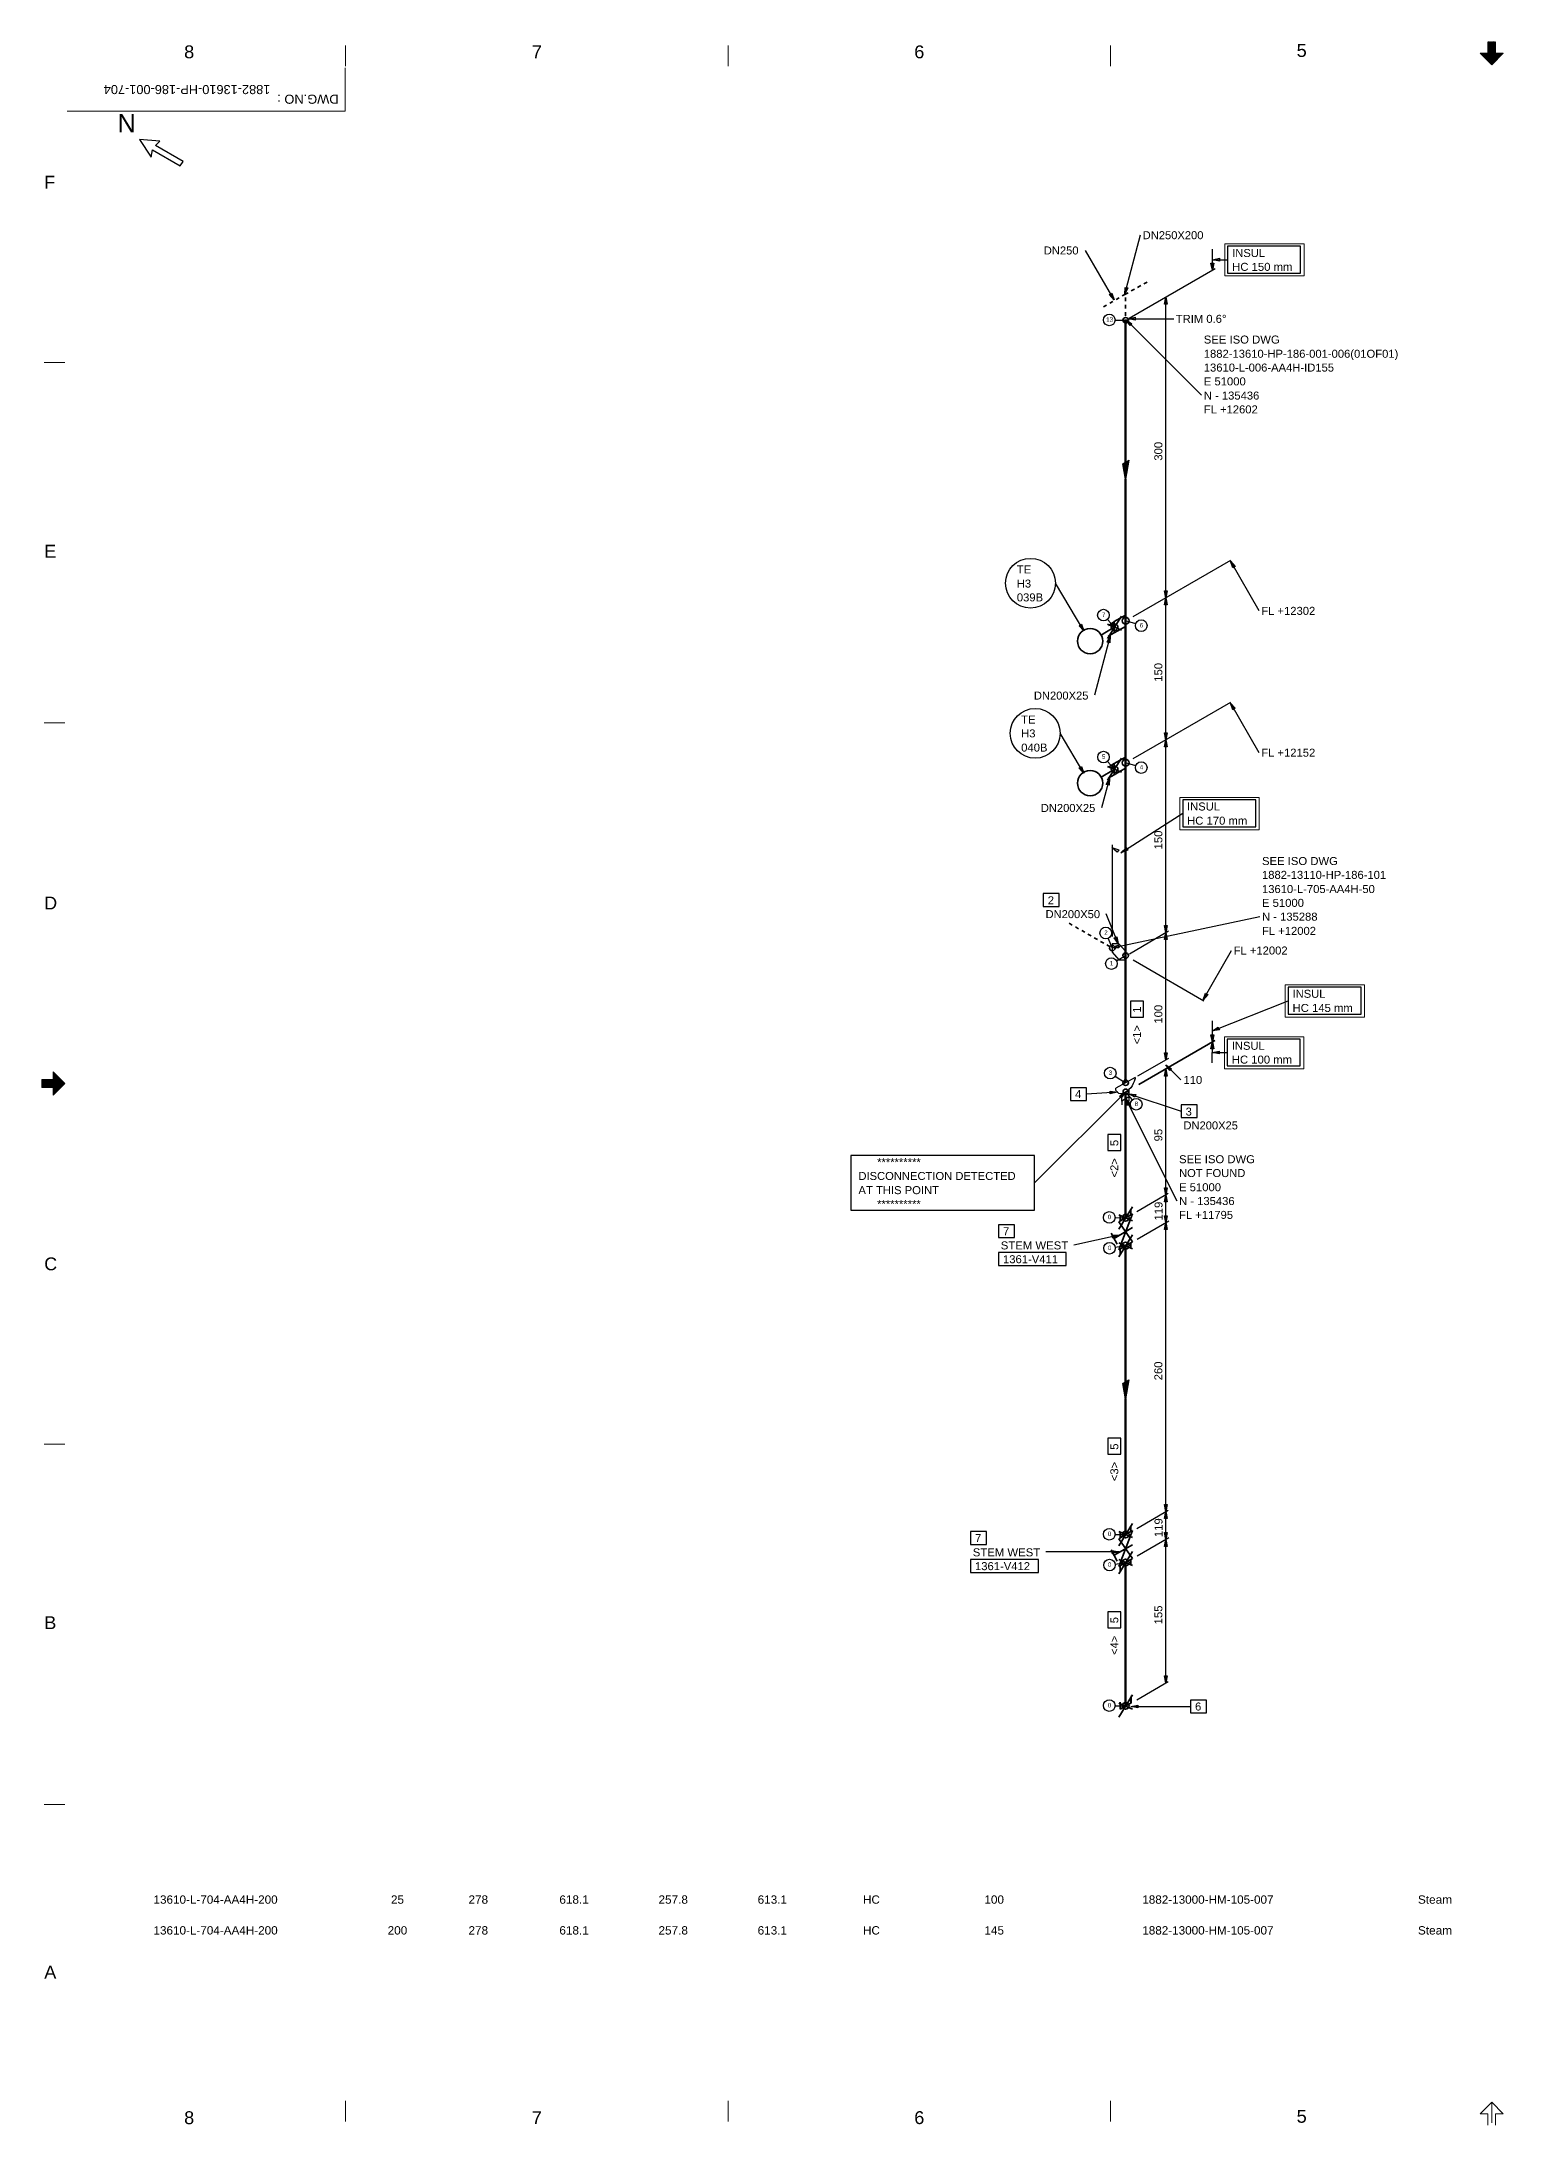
# Model space of a CAD drawing. Header units: inches. Extents: x 18 to 823, y 11 to 584.
# Drawn here: x 18 to 420, y 11 to 584 of the extents above; entities that cross this region are included whole.
import ezdxf
from ezdxf.enums import TextEntityAlignment as Align
from ezdxf.xclip import XClip

# ---------------------------------------------------------------- set-up
doc = ezdxf.new("R2010")
doc.units = ezdxf.units.IN
doc.header["$MEASUREMENT"] = 0
doc.header["$XCLIPFRAME"] = 0
for name, color, linetype in [('1882-13610-HP-186-001-704(01OF01)_MODEL-EMBED 1_DWG$0$Default', 7, 'Continuous'), ('AD1', 7, 'Continuous'), ('AD2', 7, 'Continuous'), ('BG 0 -1', 7, 'Continuous'), ('DBOX', 7, 'Continuous'), ('DEL1', 7, 'Continuous'), ('DIMLINES', 7, 'Continuous'), ('DIMTEXT', 7, 'Continuous'), ('EX1', 7, 'Continuous'), ('FITTINGS', 7, 'Continuous'), ('FRAME', 7, 'Continuous'), ('INSU_BOX', 7, 'Continuous'), ('ISOTEXT', 7, 'Continuous'), ('PIPE', 7, 'Continuous'), ('WELDS', 7, 'Continuous')]:
    doc.layers.add(name, color=color, linetype=linetype)
doc.styles.add('1882-13610-HP-186-001-704(01OF01)_MODEL-EMBED 1_DWG$0$Arial', font='arial.ttf')
doc.styles.add('Arial', font='arial.ttf')

# ---------------------------------------------------------------- blocks, each defined once
blk = doc.blocks.new('1882-13610-HP-186-001-704(01OF01)_MODEL-EMBED 1_DWG')
at = {"layer": '1882-13610-HP-186-001-704(01OF01)_MODEL-EMBED 1_DWG$0$Default', "color": 4, "style": '1882-13610-HP-186-001-704(01OF01)_MODEL-EMBED 1_DWG$0$Arial'}
for s, width, p in [('13610-L-704-AA4H-200', 1.00348, (0.905822, -0.115628)), ('25', 1.008516, (3.475116, -0.115628)), ('278', 1.008516, (4.31479, -0.115628)), ('618.1 ', 1.008516, (5.29826, -0.115628)), ('257.8 ', 1.008516, (6.371177, -0.115628)), ('613.1 ', 1.008516, (7.444094, -0.115628)), ('HC', 0.992063, (8.5857, -0.115628)), ('100', 1.008516, (9.898125, -0.115628)), ('1882-13000-HM-105-007', 1.00296, (11.607138, -0.115628)), ('Steam', 1.013128, (14.590457, -0.115628)), ('13610-L-704-AA4H-200', 1.00348, (0.905822, -0.448962)), ('200', 1.008516, (3.43979, -0.448962)), ('618.1 ', 1.008516, (5.29826, -0.448962)), ('257.8 ', 1.008516, (6.371177, -0.448962)), ('613.1 ', 1.008516, (7.444094, -0.448962)), ('HC', 0.992063, (8.5857, -0.448962)), ('145', 1.008516, (9.898125, -0.448962)), ('1882-13000-HM-105-007', 1.00296, (11.607138, -0.448962)), ('Steam', 1.013128, (14.590457, -0.448962))]:
    blk.add_text(s, height=0.090278, dxfattribs=dict(at, width=width)).set_placement(p, align=Align.TOP_LEFT)
at = {"layer": '1882-13610-HP-186-001-704(01OF01)_MODEL-EMBED 1_DWG$0$Default', "color": 7, "style": '1882-13610-HP-186-001-704(01OF01)_MODEL-EMBED 1_DWG$0$Arial', "width": 1.008516}
blk.add_text('278', height=0.090278, dxfattribs=at).set_placement((4.31479, -0.448962), align=Align.TOP_LEFT)

msp = doc.modelspace()

# ---------------------------------------------------------------- linework, layer by layer
at = {"layer": 'AD1', "color": 4, "linetype": 'Continuous', "lineweight": 30}
for p, q in [((339.96, 523.96), (344.12, 523.96)), ((327.16, 431), (326.76, 432.92)), ((327.56, 432.92), (327.16, 431)), ((327.16, 391.96), (326.76, 393.88)), ((327.56, 393.88), (327.16, 391.96)), ((314.84, 360.84), (331.8, 371.72)), ((327.16, 338.92), (326.76, 340.84)), ((327.56, 340.84), (327.16, 338.92)), ((339.96, 311.88), (360.76, 320.2)), ((327.16, 303.96), (326.76, 305.88)), ((327.56, 305.88), (327.16, 303.96)), ((339.88, 305.96), (344.04, 305.96)), ((327.16, 266.84), (326.76, 268.76)), ((327.56, 268.76), (327.16, 266.84)), ((327.16, 259.16), (326.76, 261.08)), ((327.56, 261.08), (327.16, 259.16)), ((327.16, 179.72), (326.76, 181.64)), ((327.56, 181.64), (327.16, 179.72)), ((327.16, 172.04), (326.76, 173.96)), ((327.56, 173.96), (327.16, 172.04)), ((327.16, 132.6), (326.76, 134.52)), ((327.56, 134.52), (327.16, 132.6))]:
    msp.add_line(p, q, dxfattribs=at)
at = {"layer": 'AD2', "color": 6, "linetype": 'Continuous', "lineweight": 30}
for p, q in [((339.96, 521.08), (339.96, 526.84)), ((339.96, 308.92), (339.96, 314.68)), ((339.88, 303.08), (339.96, 308.84))]:
    msp.add_line(p, q, dxfattribs=at)
at = {"layer": 'AD2', "color": 4, "linetype": 'Continuous', "lineweight": 30}
for p, q in [((326.76, 511.72), (327.16, 513.64)), ((327.16, 513.64), (327.56, 511.72)), ((326.76, 429.08), (327.16, 431)), ((327.16, 431), (327.56, 429.08)), ((326.76, 390.04), (327.16, 391.96)), ((327.16, 391.96), (327.56, 390.04)), ((326.76, 337), (327.16, 338.92)), ((327.16, 338.92), (327.56, 337)), ((326.76, 299.48), (327.16, 301.4)), ((327.16, 301.4), (327.56, 299.48)), ((326.76, 264.92), (327.16, 266.84)), ((327.16, 266.84), (327.56, 264.92)), ((326.76, 257.24), (327.16, 259.16)), ((327.16, 259.16), (327.56, 257.24)), ((326.76, 177.8), (327.16, 179.72)), ((327.16, 179.72), (327.56, 177.8)), ((326.76, 170.12), (327.16, 172.04)), ((327.16, 172.04), (327.56, 170.12))]:
    msp.add_line(p, q, dxfattribs=at)
at = {"layer": 'BG 0 -1', "color": 7, "linetype": 'Continuous', "lineweight": 9}
for p, q in [((101.7, 577.17), (101.7, 582.83)), ((206.83, 577.17), (206.83, 582.83)), ((311.95, 577.17), (311.95, 582.83)), ((413.57, 580.74), (415.69, 580.74)), ((416.76, 577.55), (413.57, 580.74)), ((413.59, 580.74), (416.76, 577.56)), ((413.71, 580.74), (416.83, 577.62)), ((413.84, 580.74), (416.89, 577.68)), ((413.96, 580.74), (416.95, 577.75)), ((414.09, 580.74), (417.01, 577.81)), ((414.21, 580.74), (417.08, 577.87)), ((414.34, 580.74), (417.14, 577.93)), ((414.46, 580.74), (417.2, 578)), ((414.59, 580.74), (417.26, 578.06)), ((414.71, 580.74), (417.33, 578.12)), ((414.84, 580.74), (417.39, 578.18)), ((414.96, 580.74), (417.45, 578.25)), ((415.09, 580.74), (417.51, 578.31)), ((415.21, 580.74), (417.58, 578.37)), ((415.34, 580.74), (417.64, 578.44)), ((415.46, 580.74), (417.7, 578.5)), ((415.59, 580.74), (417.76, 578.56)), ((415.69, 580.74), (415.69, 583.92)), ((415.69, 583.88), (417.82, 581.76)), ((415.69, 583.75), (417.82, 581.63)), ((415.69, 583.63), (417.82, 581.51)), ((415.69, 583.5), (417.82, 581.38)), ((415.69, 583.38), (417.82, 581.26)), ((415.69, 583.25), (417.82, 581.13)), ((415.69, 583.13), (417.82, 581.01)), ((415.69, 583), (417.82, 580.88)), ((415.69, 582.88), (417.82, 580.76)), ((415.69, 582.75), (418.83, 579.62)), ((415.69, 582.63), (418.76, 579.56)), ((415.69, 582.5), (418.7, 579.5)), ((415.69, 582.38), (418.64, 579.44)), ((415.69, 582.25), (418.58, 579.37)), ((415.69, 582.13), (418.51, 579.31)), ((415.69, 582), (418.45, 579.25)), ((415.69, 581.88), (418.39, 579.19)), ((415.69, 581.75), (418.33, 579.12)), ((415.69, 581.63), (418.26, 579.06)), ((415.69, 581.5), (418.2, 579)), ((415.69, 581.38), (418.14, 578.94)), ((415.69, 581.25), (418.08, 578.87)), ((415.69, 581.13), (418.01, 578.81)), ((415.69, 581), (417.95, 578.75)), ((415.69, 580.88), (417.89, 578.69)), ((415.69, 580.75), (417.83, 578.62)), ((415.78, 583.92), (417.82, 581.88)), ((415.91, 583.92), (417.82, 582.01)), ((416.03, 583.92), (417.82, 582.13)), ((416.16, 583.92), (417.82, 582.26)), ((416.28, 583.92), (417.82, 582.38)), ((416.41, 583.92), (417.82, 582.51)), ((416.53, 583.92), (417.82, 582.63)), ((416.66, 583.92), (417.82, 582.76)), ((416.76, 577.56), (416.76, 583.22)), ((419.94, 580.74), (416.76, 577.55)), ((416.78, 583.92), (417.82, 582.88)), ((416.91, 583.92), (417.82, 583.01)), ((417.03, 583.92), (417.82, 583.13)), ((417.16, 583.92), (417.82, 583.26)), ((417.28, 583.92), (417.82, 583.38)), ((417.41, 583.92), (417.82, 583.51)), ((417.53, 583.92), (417.82, 583.63)), ((417.66, 583.92), (417.82, 583.76)), ((417.78, 583.92), (417.82, 583.88)), ((417.82, 580.74), (417.82, 583.92)), ((417.82, 580.74), (419.94, 580.74)), ((417.84, 580.74), (418.89, 579.69)), ((417.96, 580.74), (418.95, 579.75)), ((418.09, 580.74), (419.01, 579.81)), ((418.21, 580.74), (419.08, 579.87)), ((418.34, 580.74), (419.14, 579.94)), ((418.46, 580.74), (419.2, 580)), ((418.59, 580.74), (419.26, 580.06)), ((418.71, 580.74), (419.33, 580.12)), ((418.84, 580.74), (419.39, 580.19)), ((418.96, 580.74), (419.45, 580.25)), ((419.09, 580.74), (419.51, 580.31)), ((419.21, 580.74), (419.58, 580.37)), ((419.34, 580.74), (419.64, 580.44)), ((419.46, 580.74), (419.7, 580.5)), ((419.59, 580.74), (419.76, 580.56)), ((419.71, 580.74), (419.83, 580.62)), ((419.84, 580.74), (419.89, 580.69)), ((101.53, 564.78), (101.53, 576.75)), ((101.53, 564.78), (25.11, 564.78)), ((24.49, 495.71), (18.83, 495.71)), ((24.49, 396.57), (18.83, 396.57)), ((18.14, 296.95), (19.67, 298.49)), ((18.14, 296.83), (19.8, 298.49)), ((18.14, 296.7), (19.92, 298.49)), ((18.14, 296.58), (20.05, 298.49)), ((18.14, 296.45), (20.17, 298.49)), ((18.14, 298.49), (18.14, 296.37)), ((18.14, 298.45), (18.17, 298.49)), ((18.14, 298.33), (18.3, 298.49)), ((18.14, 298.2), (18.42, 298.49)), ((18.14, 298.08), (18.55, 298.49)), ((18.14, 297.95), (18.67, 298.49)), ((18.14, 297.83), (18.8, 298.49)), ((18.14, 297.7), (18.92, 298.49)), ((18.14, 297.58), (19.05, 298.49)), ((18.14, 297.45), (19.17, 298.49)), ((18.14, 297.33), (19.3, 298.49)), ((18.14, 297.2), (19.42, 298.49)), ((18.14, 297.08), (19.55, 298.49)), ((21.32, 298.49), (18.14, 298.49)), ((18.17, 296.37), (20.3, 298.49)), ((18.3, 296.37), (20.42, 298.49)), ((18.42, 296.37), (20.55, 298.49)), ((18.55, 296.37), (20.67, 298.49)), ((18.67, 296.37), (20.8, 298.49)), ((18.8, 296.37), (20.92, 298.49)), ((18.93, 296.37), (21.05, 298.49)), ((19.05, 296.37), (21.17, 298.49)), ((19.18, 296.37), (21.3, 298.49)), ((19.3, 296.37), (22.43, 299.5)), ((19.43, 296.37), (22.49, 299.43)), ((19.55, 296.37), (22.56, 299.37)), ((19.68, 296.37), (22.62, 299.31)), ((19.8, 296.37), (22.68, 299.25)), ((19.93, 296.37), (22.74, 299.18)), ((20.05, 296.37), (22.81, 299.12)), ((20.18, 296.37), (22.87, 299.06)), ((20.3, 296.37), (22.93, 299)), ((20.43, 296.37), (22.99, 298.93)), ((20.55, 296.37), (23.06, 298.87)), ((20.68, 296.37), (23.12, 298.81)), ((20.8, 296.37), (23.18, 298.75)), ((20.93, 296.37), (23.24, 298.68)), ((21.05, 296.37), (23.31, 298.62)), ((21.18, 296.37), (23.37, 298.56)), ((21.3, 296.37), (23.43, 298.5)), ((21.32, 300.61), (24.5, 297.43)), ((21.32, 298.49), (21.32, 300.61)), ((21.32, 300.51), (21.37, 300.56)), ((21.32, 300.39), (21.43, 300.5)), ((21.32, 300.26), (21.49, 300.43)), ((21.32, 300.14), (21.56, 300.37)), ((21.32, 300.01), (21.62, 300.31)), ((21.32, 299.89), (21.68, 300.25)), ((21.32, 299.76), (21.74, 300.18)), ((21.32, 299.63), (21.81, 300.12)), ((21.32, 299.51), (21.87, 300.06)), ((21.32, 299.38), (21.93, 300)), ((21.32, 299.26), (21.99, 299.93)), ((21.32, 299.13), (22.06, 299.87)), ((21.32, 299.01), (22.12, 299.81)), ((21.32, 298.88), (22.18, 299.75)), ((21.32, 298.76), (22.24, 299.68)), ((21.32, 298.63), (22.31, 299.62)), ((21.32, 298.51), (22.37, 299.56)), ((21.32, 296.26), (23.49, 298.43)), ((21.32, 296.13), (23.56, 298.37)), ((21.32, 296.01), (23.62, 298.31)), ((21.32, 295.88), (23.68, 298.25)), ((21.32, 295.76), (23.74, 298.18)), ((21.32, 295.63), (23.81, 298.12)), ((21.32, 295.51), (23.87, 298.06)), ((21.32, 295.38), (23.93, 298)), ((21.32, 296.37), (18.14, 296.37)), ((21.32, 295.26), (23.99, 297.93)), ((21.32, 295.13), (24.06, 297.87)), ((21.32, 295.01), (24.12, 297.81)), ((21.32, 294.88), (24.18, 297.75)), ((21.32, 294.76), (24.24, 297.68)), ((21.32, 294.63), (24.31, 297.62)), ((21.32, 294.51), (24.37, 297.56)), ((21.32, 294.38), (24.43, 297.5)), ((21.32, 294.26), (24.49, 297.43)), ((24.5, 297.43), (21.32, 294.24)), ((21.32, 294.24), (21.32, 296.37)), ((24.49, 198.28), (18.83, 198.28)), ((24.49, 99.14), (18.83, 99.14)), ((101.7, 17.68), (101.7, 12.02)), ((206.83, 17.68), (206.83, 12.02)), ((311.95, 17.68), (311.95, 12.02)), ((416.76, 17.3), (413.57, 14.12)), ((419.94, 14.12), (416.76, 17.3)), ((416.76, 17.29), (416.76, 11.64)), ((413.57, 14.12), (415.69, 14.12)), ((415.69, 14.12), (415.69, 10.94)), ((417.82, 14.12), (419.94, 14.12)), ((417.82, 14.12), (417.82, 10.94))]:
    msp.add_line(p, q, dxfattribs=at)
at = {"layer": 'DBOX', "color": 1, "linetype": 'Continuous', "lineweight": 30}
for p, q in [((364.2, 527.64), (344.12, 527.64)), ((344.12, 527.64), (344.12, 520.28)), ((364.2, 520.28), (364.2, 527.64)), ((344.12, 520.28), (364.2, 520.28)), ((351.88, 375.4), (331.8, 375.4)), ((331.8, 375.4), (331.8, 368.04)), ((351.88, 368.04), (351.88, 375.4)), ((331.8, 368.04), (351.88, 368.04)), ((380.84, 323.88), (360.76, 323.88)), ((360.76, 323.88), (360.76, 316.52)), ((380.84, 316.52), (380.84, 323.88)), ((360.76, 316.52), (380.84, 316.52)), ((364.12, 309.64), (344.04, 309.64)), ((344.04, 309.64), (344.04, 302.28)), ((364.12, 302.28), (364.12, 309.64)), ((344.04, 302.28), (364.12, 302.28))]:
    msp.add_line(p, q, dxfattribs=at)
at = {"layer": 'DEL1', "color": 1, "linetype": 'Continuous', "lineweight": 30}
for p, q in [((339.96, 521.08), (339.56, 523)), ((339.56, 523), (340.36, 523)), ((339.96, 523.96), (341.88, 524.36)), ((341.88, 523.56), (339.96, 523.96)), ((340.36, 523), (339.96, 521.08)), ((341.88, 524.36), (341.88, 523.56)), ((312.36, 362.28), (314.2, 361.64)), ((313.8, 361), (312.36, 362.28)), ((314.2, 361.64), (313.8, 361)), ((314.84, 360.84), (316.28, 362.2)), ((316.68, 361.56), (314.84, 360.84)), ((316.28, 362.2), (316.68, 361.56)), ((339.96, 308.92), (339.56, 310.84)), ((339.56, 310.84), (340.36, 310.84)), ((339.96, 311.88), (341.56, 312.92)), ((341.88, 312.2), (339.96, 311.88)), ((340.36, 310.84), (339.96, 308.92)), ((341.56, 312.92), (341.88, 312.2)), ((339.56, 306.92), (339.96, 308.84)), ((340.36, 306.92), (339.56, 306.92)), ((339.88, 305.96), (341.8, 306.36)), ((341.8, 305.56), (339.88, 305.96)), ((339.96, 308.84), (340.36, 306.92)), ((341.8, 306.36), (341.8, 305.56))]:
    msp.add_line(p, q, dxfattribs=at)
at = {"layer": 'DIMLINES', "color": 7, "linetype": 'Continuous', "lineweight": 30}
for p, q in [((327.56, 511.72), (326.76, 511.72)), ((316.12, 453.16), (316.12, 451.24)), ((327.24, 431.08), (345, 441.32)), ((318.2, 425.88), (327.24, 431.08)), ((327.96, 431.4), (326.36, 430.52)), ((326.76, 432.92), (327.56, 432.92)), ((327.56, 429.08), (326.76, 429.08)), ((327.24, 392.04), (345, 402.28)), ((318.2, 386.84), (327.24, 392.04)), ((327.96, 392.36), (326.36, 391.48)), ((326.76, 393.88), (327.56, 393.88)), ((327.56, 390.04), (326.76, 390.04)), ((327.88, 339.32), (317.16, 333)), ((326.76, 340.84), (327.56, 340.84)), ((327.56, 337), (326.76, 337)), ((318.2, 331.4), (319.88, 330.44)), ((319.88, 330.44), (337.64, 320.2)), ((327.88, 304.28), (319.4, 299.4)), ((326.76, 305.88), (327.56, 305.88)), ((327.56, 299.48), (326.76, 299.48)), ((327.16, 302.6), (328.76, 301.48)), ((328.28, 301), (327.16, 302.6)), ((327.16, 302.6), (331.32, 298.44)), ((328.76, 301.48), (328.28, 301)), ((327.8, 267.16), (319.16, 262.12)), ((326.76, 268.76), (327.56, 268.76)), ((327.56, 264.92), (326.76, 264.92)), ((327.96, 259.56), (319.32, 254.52)), ((326.76, 261.08), (327.56, 261.08)), ((327.56, 257.24), (326.76, 257.24)), ((327.8, 180.04), (319.16, 175)), ((326.76, 181.64), (327.56, 181.64)), ((327.56, 177.8), (326.76, 177.8)), ((327.96, 172.52), (319.32, 167.48)), ((326.76, 173.96), (327.56, 173.96)), ((327.56, 170.12), (326.76, 170.12)), ((327.8, 132.92), (319.16, 127.88)), ((326.76, 134.52), (327.56, 134.52))]:
    msp.add_line(p, q, dxfattribs=at)
at = {"layer": 'DL', "color": 4, "linetype": 'Continuous', "lineweight": 30}
for p, q in [((327.16, 431), (327.16, 513.64)), ((327.16, 391.96), (327.16, 431)), ((327.16, 338.92), (327.16, 391.96)), ((327.16, 303.96), (327.16, 338.92)), ((327.16, 266.84), (327.16, 301.4)), ((327.16, 259.16), (327.16, 266.84)), ((327.16, 179.72), (327.16, 259.16)), ((327.16, 172.04), (327.16, 179.72)), ((327.16, 132.6), (327.16, 172.04))]:
    msp.add_line(p, q, dxfattribs=at)
at = {"layer": 'EX1', "color": 2, "linetype": 'Continuous', "lineweight": 30}
for p, q in [((340.76, 521.48), (317.08, 507.8)), ((312.44, 363.08), (312.44, 337.88)), ((340.68, 309.24), (319.72, 297.16)), ((340.68, 309.16), (319.72, 297.08))]:
    msp.add_line(p, q, dxfattribs=at)
at = {"layer": 'FITTINGS', "color": 2, "linetype": 'Continuous', "lineweight": 30}
for p, q in [((315.3, 467.8), (316.9, 468.7)), ((316.1, 463.6), (315.3, 467.8)), ((315.4, 467.8), (316.8, 468.6)), ((315.4, 467.8), (316.6, 468.6)), ((316.1, 464.1), (315.4, 467.8)), ((316.1, 464.6), (315.4, 467.8)), ((315.6, 467.9), (316.6, 468.5)), ((316.1, 465), (315.6, 467.9)), ((315.7, 468), (316.4, 468.4)), ((316.1, 465.4), (315.7, 468)), ((315.8, 468.1), (316.3, 468.4)), ((316.1, 465.8), (315.8, 468.1)), ((315.9, 468.2), (316.2, 468.3)), ((316.1, 466.3), (315.9, 468.2)), ((316.1, 466.7), (316, 468.2)), ((316, 468.2), (316.1, 468.2)), ((316.1, 468.2), (317, 468.8)), ((317, 468.8), (316.1, 463.6)), ((316.9, 468.7), (316.1, 464.1)), ((316.8, 468.6), (316.1, 464.6)), ((316.6, 468.6), (316.1, 465)), ((316.6, 468.5), (316.1, 465.4)), ((316.4, 468.4), (316.1, 465.8)), ((316.3, 468.4), (316.1, 466.3)), ((316.2, 468.3), (316.1, 466.7)), ((316.1, 468.2), (316.1, 463.6)), ((315.3, 214.9), (316.9, 215.8)), ((316.1, 210.7), (315.3, 214.9)), ((315.4, 215), (316.8, 215.8)), ((315.4, 215), (316.6, 215.7)), ((316.1, 211.2), (315.4, 215)), ((316.1, 211.7), (315.4, 215)), ((315.6, 215), (316.6, 215.6)), ((316.1, 212.2), (315.6, 215)), ((315.7, 215.1), (316.4, 215.5)), ((316.1, 212.6), (315.7, 215.1)), ((315.8, 215.2), (316.3, 215.5)), ((316.1, 213), (315.8, 215.2)), ((315.9, 215.3), (316.2, 215.4)), ((316.1, 213.4), (315.9, 215.3)), ((316.1, 213.8), (316, 215.4)), ((316, 215.4), (316.1, 215.4)), ((316.1, 215.4), (317, 215.9)), ((317, 215.9), (316.1, 210.7)), ((316.9, 215.8), (316.1, 211.2)), ((316.8, 215.8), (316.1, 211.7)), ((316.6, 215.7), (316.1, 212.2)), ((316.6, 215.6), (316.1, 212.6)), ((316.4, 215.5), (316.1, 213)), ((316.3, 215.5), (316.1, 213.4)), ((316.2, 215.4), (316.1, 213.8)), ((316.1, 215.4), (316.1, 210.7))]:
    msp.add_line(p, q, dxfattribs=at)
at = {"layer": 'FITTINGS', "color": 2, "linetype": 'Continuous', "lineweight": 35}
for p, q in [((313, 424.4), (311.4, 423.4)), ((316.1, 426.2), (313, 424.5)), ((313, 424.5), (313, 421.4)), ((316.1, 424.6), (316.1, 426.2)), ((316.1, 423.1), (316.1, 424.6)), ((313, 422.9), (309.2, 420.6)), ((313, 421.4), (311.3, 420.4)), ((313, 421.4), (316.1, 423.1)), ((313, 385.4), (311.4, 384.4)), ((316.1, 387.2), (313, 385.4)), ((313, 385.4), (313, 382.3)), ((313, 382.3), (316.1, 384.1)), ((316.1, 385.6), (316.1, 387.2)), ((316.1, 384.1), (316.1, 385.6)), ((313, 383.8), (309.2, 381.6)), ((313, 382.3), (311.3, 381.4)), ((318, 261.6), (314.2, 251.7)), ((314.2, 259.4), (316.1, 260.5)), ((318, 253.9), (314.2, 259.4)), ((317.5, 261.3), (314.6, 259.7)), ((314.6, 259.7), (314.6, 261.1)), ((316.1, 260.5), (318, 261.6)), ((317.5, 262.7), (317.5, 261.3)), ((313.8, 253.2), (312.1, 256.3)), ((318, 257.8), (313, 254.8)), ((314.2, 251.7), (318, 253.9)), ((314.6, 252), (317.5, 253.6)), ((317.5, 253.6), (317.5, 252.2)), ((314.6, 250.6), (314.6, 252)), ((318, 174.5), (314.2, 164.6)), ((314.2, 172.2), (316.1, 173.4)), ((318, 166.8), (314.2, 172.2)), ((317.5, 174.2), (314.6, 172.6)), ((314.6, 172.6), (314.6, 174)), ((316.1, 173.4), (318, 174.5)), ((317.5, 175.6), (317.5, 174.2)), ((313.8, 166.1), (312.1, 169.2)), ((318, 170.6), (313, 167.7)), ((314.2, 164.6), (318, 166.8)), ((314.6, 164.9), (317.5, 166.5)), ((317.5, 166.5), (317.5, 165)), ((314.6, 163.4), (314.6, 164.9)), ((314.6, 125.4), (314.6, 127.3)), ((317.6, 127.1), (314.6, 125.4)), ((317.5, 127), (314.6, 125.4)), ((314.6, 125.4), (314.6, 126.9)), ((317.5, 128.5), (317.5, 127)), ((317.6, 129), (317.6, 127.1))]:
    msp.add_line(p, q, dxfattribs=at)
at = {"layer": 'FITTINGS', "color": 7, "linetype": 'Continuous', "lineweight": 35}
for centre in [(306.36, 419.08), (306.36, 380.04)]:
    msp.add_circle(centre, 3.48, dxfattribs=at)
at = {"layer": 'FRAME', "color": 2, "linetype": 'Continuous', "lineweight": 30}
for p, q in [((45, 557), (48.2, 552.2)), ((50.6, 556.6), (45, 557)), ((49.4, 555.4), (50.6, 556.6)), ((48.2, 552.2), (48.6, 554.2)), ((48.6, 554.2), (56.2, 549.8)), ((57, 551), (49.4, 555.4)), ((56.2, 549.8), (57, 551))]:
    msp.add_line(p, q, dxfattribs=at)
at = {"layer": 'INSU_BOX', "color": 4, "lineweight": 13}
for points in [[(343.4, 519.5), (365.22, 519.5), (365.22, 528.3), (343.4, 528.3)], [(343.4, 519.5), (365.22, 519.5), (365.22, 528.3), (343.4, 528.3)], [(331, 367.21), (352.82, 367.21), (352.82, 376.09), (331, 376.09)], [(331, 367.21), (352.82, 367.21), (352.82, 376.09), (331, 376.09)], [(360, 315.71), (381.82, 315.71), (381.82, 324.59), (360, 324.59)], [(360, 315.71), (381.82, 315.71), (381.82, 324.59), (360, 324.59)], [(343.3, 301.5), (365.12, 301.5), (365.12, 310.3), (343.3, 310.3)], [(343.3, 301.5), (365.12, 301.5), (365.12, 310.3), (343.3, 310.3)]]:
    msp.add_lwpolyline(points, close=True, dxfattribs=at)
at = {"layer": 'ISOTEXT', "color": 7, "linetype": 'Continuous', "lineweight": 30}
for p, q in [((315.88, 514.44), (320.2, 530.76)), ((312.92, 512.92), (305.08, 526.52)), ((315.88, 514.44), (315.96, 516.36)), ((316.76, 516.2), (315.88, 514.44)), ((315.96, 516.36), (316.76, 516.2)), ((311.64, 514.36), (312.28, 514.76)), ((312.92, 512.92), (311.64, 514.36)), ((312.28, 514.76), (312.92, 512.92)), ((316.2, 507.48), (337, 486.68)), ((316.2, 507.48), (317.8, 506.36)), ((317.32, 505.88), (316.2, 507.48)), ((316.84, 507.72), (318.76, 508.12)), ((316.84, 507.72), (329.32, 507.72)), ((318.76, 507.32), (316.84, 507.72)), ((317.8, 506.36), (317.32, 505.88)), ((318.76, 508.12), (318.76, 507.32)), ((344.92, 441.08), (352.76, 427.48)), ((344.92, 441.08), (346.2, 439.64)), ((345.56, 439.24), (344.92, 441.08)), ((346.2, 439.64), (345.56, 439.24)), ((304.6, 421.88), (296.84, 435)), ((303.32, 423.32), (303.96, 423.72)), ((304.6, 421.88), (303.32, 423.32)), ((303.96, 423.72), (304.6, 421.88)), ((311.88, 420.52), (307.56, 404.2)), ((311, 418.76), (311.88, 420.52)), ((311.8, 418.6), (311, 418.76)), ((311.88, 420.52), (311.8, 418.6)), ((344.92, 402.04), (352.76, 388.44)), ((344.92, 402.04), (346.2, 400.6)), ((345.56, 400.2), (344.92, 402.04)), ((346.2, 400.6), (345.56, 400.2)), ((304.6, 382.76), (298.12, 393.72)), ((303.32, 384.2), (303.96, 384.6)), ((304.6, 382.76), (303.32, 384.2)), ((303.96, 384.6), (304.6, 382.76)), ((311.64, 381.4), (309.48, 373.24)), ((310.76, 379.64), (311.64, 381.4)), ((311.56, 379.48), (310.76, 379.64)), ((311.64, 381.4), (311.56, 379.48)), ((297.88, 349.64), (293.48, 349.64)), ((293.48, 349.64), (293.48, 346.12)), ((297.88, 346.12), (297.88, 349.64)), ((293.48, 346.12), (297.88, 346.12)), ((314.04, 335.88), (310.76, 344.04)), ((312.36, 334.76), (353, 343.32)), ((312.36, 334.76), (314.12, 335.56)), ((314.28, 334.76), (312.36, 334.76)), ((313, 337.48), (313.72, 337.8)), ((314.04, 335.88), (313, 337.48)), ((313.72, 337.8), (314.04, 335.88)), ((314.12, 335.56), (314.28, 334.76)), ((337.4, 320.44), (345.24, 334.04)), ((337.4, 320.44), (338.04, 322.28)), ((338.68, 321.88), (337.4, 320.44)), ((338.04, 322.28), (338.68, 321.88)), ((321, 320.04), (317.48, 320.04)), ((317.48, 320.04), (317.48, 315.64)), ((317.48, 315.64), (321, 315.64)), ((321, 315.64), (321, 320.04)), ((316.04, 295.08), (291.08, 270.12)), ((305.4, 296.28), (301, 296.28)), ((301, 296.28), (301, 292.76)), ((301, 292.76), (305.4, 292.76)), ((313.8, 295.08), (305.32, 294.52)), ((305.4, 292.76), (305.4, 296.28)), ((311.88, 294.6), (311.88, 295.32)), ((311.88, 295.32), (313.8, 295.08)), ((313.8, 295.08), (311.88, 294.6)), ((314.44, 293.96), (316.04, 295.08)), ((314.92, 293.48), (314.44, 293.96)), ((316.04, 295.08), (314.92, 293.48)), ((316.12, 293.32), (330.2, 265.16)), ((316.12, 293.32), (317.32, 291.8)), ((316.6, 291.4), (316.12, 293.32)), ((317, 294.6), (331.4, 289.8)), ((317, 294.6), (318.92, 294.36)), ((318.68, 293.64), (317, 294.6)), ((318.92, 294.36), (318.68, 293.64)), ((317.32, 291.8), (316.6, 291.4)), ((335.8, 291.56), (331.4, 291.56)), ((331.4, 291.56), (331.4, 288.04)), ((331.4, 288.04), (335.8, 288.04)), ((335.8, 288.04), (335.8, 291.56)), ((314.76, 283.4), (311.24, 283.4)), ((311.24, 283.4), (311.24, 279)), ((314.76, 279), (314.76, 283.4)), ((291.08, 277.64), (240.6, 277.64)), ((240.6, 277.64), (240.6, 262.6)), ((291.08, 262.6), (291.08, 277.64)), ((311.24, 279), (314.76, 279)), ((240.6, 262.6), (291.08, 262.6)), ((285.56, 258.6), (281.16, 258.6)), ((281.16, 258.6), (281.16, 255.08)), ((285.56, 255.08), (285.56, 258.6)), ((281.16, 255.08), (285.56, 255.08)), ((314.36, 255.72), (301.88, 253)), ((312.6, 254.92), (312.44, 255.72)), ((312.44, 255.72), (314.36, 255.72)), ((314.36, 255.72), (312.6, 254.92)), ((299.8, 250.92), (281.16, 250.92)), ((281.16, 250.92), (281.16, 247.4)), ((281.16, 247.4), (299.8, 247.4)), ((299.8, 247.4), (299.8, 250.92)), ((314.76, 199.88), (311.24, 199.88)), ((311.24, 199.88), (311.24, 195.48)), ((311.24, 195.48), (314.76, 195.48)), ((314.76, 195.48), (314.76, 199.88)), ((277.88, 174.2), (273.48, 174.2)), ((273.48, 174.2), (273.48, 170.68)), ((277.88, 170.68), (277.88, 174.2)), ((273.48, 170.68), (277.88, 170.68)), ((292.12, 166.52), (273.48, 166.52)), ((273.48, 166.52), (273.48, 163)), ((292.12, 163), (292.12, 166.52)), ((314.36, 168.6), (294.2, 168.6)), ((312.44, 168.2), (312.44, 169)), ((312.44, 169), (314.36, 168.6)), ((314.36, 168.6), (312.44, 168.2)), ((273.48, 163), (292.12, 163)), ((314.76, 152.12), (311.24, 152.12)), ((311.24, 152.12), (311.24, 147.72)), ((314.76, 147.72), (314.76, 152.12)), ((311.24, 147.72), (314.76, 147.72)), ((317.56, 126.12), (319.48, 126.52)), ((317.56, 126.12), (333.96, 126.12)), ((319.48, 125.72), (317.56, 126.12)), ((319.48, 126.52), (319.48, 125.72)), ((338.36, 127.88), (333.96, 127.88)), ((333.96, 127.88), (333.96, 124.36)), ((338.36, 124.36), (338.36, 127.88)), ((333.96, 124.36), (338.36, 124.36))]:
    msp.add_line(p, q, dxfattribs=at)
at = {"layer": 'ISOTEXT', "color": 2, "linetype": 'Continuous', "lineweight": 30}
for centre in [(289.96, 435), (291.24, 393.72)]:
    msp.add_circle(centre, 6.84, dxfattribs=at)
at = {"layer": 'PIPE', "color": 3, "linetype": 'Continuous', "lineweight": 35}
for p, q in [((317.64, 515.37), (318.51, 515.86)), ((319.38, 516.35), (320.25, 516.84)), ((321.12, 517.34), (321.99, 517.83)), ((310, 511), (310.87, 511.5)), ((311.74, 512), (312.6, 512.49)), ((313.47, 512.99), (314.34, 513.49)), ((315.2, 513.99), (316.07, 514.48)), ((316.1, 514.5), (316.77, 514.88)), ((316.1, 513.53), (316.1, 512.53)), ((316.1, 511.53), (316.1, 510.53)), ((316.1, 509.53), (316.1, 508.53)), ((316.1, 507.53), (316.1, 507.3)), ((301.42, 340.99), (300.56, 341.48)), ((303.16, 339.99), (302.29, 340.49)), ((304.9, 339), (304.03, 339.49)), ((306.63, 338), (305.76, 338.5)), ((308.37, 337.01), (307.5, 337.51)), ((310.1, 336.02), (309.24, 336.51)), ((311.84, 335.02), (310.97, 335.52))]:
    msp.add_line(p, q, dxfattribs=at)
at = {"layer": 'PIPE', "color": 3, "linetype": 'Continuous', "lineweight": 50}
for p, q in [((316.1, 507.3), (316.1, 468.3)), ((316.1, 463.6), (316.1, 424.7)), ((316.1, 424.7), (316.1, 385.6)), ((316.1, 385.6), (316.1, 332.6)), ((316.1, 332.6), (316.1, 297.6)), ((316.1, 295.1), (316.1, 260.5)), ((316.1, 252.8), (316.1, 215.4)), ((316.1, 210.8), (316.1, 173.4)), ((316.1, 165.7), (316.1, 126.3))]:
    msp.add_line(p, q, dxfattribs=at)
at = {"layer": 'WDC', "color": 4, "linetype": 'Continuous', "lineweight": 30}
for centre in [(311.62, 507.4), (311.88, 300.28), (311.62, 260.6), (311.62, 173.48), (311.62, 126.36)]:
    msp.add_circle(centre, 1.6, dxfattribs=at)
at = {"layer": 'WDC', "color": 1, "linetype": 'Continuous', "lineweight": 30}
for centre in [(310.02, 426.22), (320.41, 423.33), (310.03, 387.19), (320.41, 384.29), (310.65, 338.81), (312.2, 330.39), (319.02, 291.72), (311.68, 252.13), (311.68, 165.01)]:
    msp.add_circle(centre, 1.6, dxfattribs=at)
at = {"layer": 'WELDS', "color": 7, "linetype": 'Continuous', "lineweight": 35}
for p, q in [((315, 425.9), (311.1, 419.8)), ((315, 422.1), (311.1, 423.7)), ((315, 386.9), (311.1, 380.8)), ((315, 383), (311.1, 384.6)), ((318, 263.5), (314.2, 257.4)), ((314.2, 261.3), (318, 259.7)), ((318, 255.8), (314.2, 249.8)), ((314.2, 253.6), (318, 252)), ((318, 176.4), (314.2, 170.3)), ((314.2, 174.2), (318, 172.6)), ((318, 168.7), (314.2, 162.6)), ((314.2, 166.5), (318, 164.9)), ((318, 129.3), (314.2, 123.2)), ((314.2, 127), (318, 125.4))]:
    msp.add_line(p, q, dxfattribs=at)
at = {"layer": 'WELDS', "color": 7, "linetype": 'Continuous', "lineweight": 25}
for p, q in [((314.2, 335.8), (312.4, 335.8)), ((312.4, 335.8), (312.4, 333.5)), ((312.4, 333.5), (314.2, 331.4)), ((316.1, 333.8), (314.2, 335.8)), ((316.1, 332.6), (316.1, 333.8)), ((316.1, 331.4), (316.1, 332.6)), ((314.2, 331.4), (316.1, 331.4)), ((318.7, 299.1), (313.4, 296.1)), ((318.5, 298), (318.2, 297.4)), ((318.6, 298.6), (318.5, 298)), ((318.7, 299.1), (318.7, 298.6)), ((313.4, 295.6), (313.4, 296.1)), ((313.6, 295.2), (313.4, 295.6)), ((313.9, 295), (313.6, 295.2)), ((314.2, 294.7), (313.9, 295)), ((314.6, 294.6), (314.2, 294.7)), ((315, 294.6), (314.6, 294.6)), ((315.5, 294.7), (315, 294.6)), ((315.1, 294.6), (316.1, 295.1)), ((315.1, 292.6), (315.1, 294.6)), ((317, 293.8), (315.1, 292.6)), ((315.1, 292.6), (315.1, 291.6)), ((316.1, 295), (315.5, 294.7)), ((316.1, 295.1), (317, 295.7)), ((316.6, 295.3), (316.1, 295)), ((317, 295.8), (316.6, 295.3)), ((317.5, 296.2), (317, 295.8)), ((317, 295.7), (317, 293.8)), ((317, 293.8), (317, 292.7)), ((317.9, 296.8), (317.5, 296.2)), ((318.2, 297.4), (317.9, 296.8))]:
    msp.add_line(p, q, dxfattribs=at)
at = {"layer": 'WELDS', "color": 7, "linetype": 'Continuous', "lineweight": 35}
for centre, radius in [((316.12, 507.32), 0.76), ((316.12, 507.32), 0.76), ((316.12, 424.68), 0.92), ((316.12, 424.68), 0.92), ((313.08, 422.92), 0.92), ((313.08, 422.92), 0.92), ((313.08, 383.88), 0.92), ((313.08, 383.88), 0.92), ((316.12, 385.64), 0.92), ((316.12, 385.64), 0.92), ((312.44, 334.68), 0.76), ((312.44, 334.68), 0.76), ((316.12, 332.6), 0.76), ((316.12, 332.6), 0.76), ((316.12, 297.64), 0.76), ((316.12, 297.64), 0.76), ((316.12, 295.16), 0.72), ((316.12, 295.16), 0.72), ((316.12, 260.52), 0.92), ((316.12, 260.52), 0.92), ((316.12, 252.84), 0.92), ((316.12, 252.84), 0.92), ((316.12, 173.4), 0.92), ((316.12, 173.4), 0.92), ((316.12, 165.72), 0.92), ((316.12, 165.72), 0.92), ((316.12, 126.28), 0.92), ((316.12, 126.28), 0.92)]:
    msp.add_circle(centre, radius, dxfattribs=at)
at = {"layer": 'WL', "color": 7}
for p, q in [((313.22, 507.37), (316.12, 507.32)), ((313.24, 299.43), (316.12, 297.64)), ((313.22, 260.57), (316.12, 260.52)), ((313.22, 173.45), (316.12, 173.4)), ((313.22, 126.33), (316.12, 126.28))]:
    msp.add_line(p, q, dxfattribs=at)
at = {"layer": 'WL1', "color": 7}
for p, q in [((311.11, 425.05), (313.08, 422.92)), ((318.89, 423.81), (316.12, 424.68)), ((311.11, 386.01), (313.08, 383.88)), ((318.89, 384.77), (316.12, 385.64)), ((311.29, 337.34), (312.44, 334.68)), ((313.59, 331.18), (316.12, 332.6)), ((317.99, 292.94), (316.12, 295.16)), ((313.26, 252.38), (316.12, 252.84)), ((313.26, 165.26), (316.12, 165.72))]:
    msp.add_line(p, q, dxfattribs=at)

# ---------------------------------------------------------------- block references
at = {"layer": 'WELDS', "linetype": 'ByBlock'}
ref = msp.add_blockref('1882-13610-HP-186-001-704(01OF01)_MODEL-EMBED 1_DWG', (25.87, 77.1), dxfattribs=dict(at, xscale=25.4, yscale=25.4, zscale=25.4))
XClip(ref).set_block_clipping_path([(-0.029528, -2.50648), (15.699643, 0.003937)])

# ---------------------------------------------------------------- texts
at = {"layer": 'BG 0 -1', "color": 7, "style": 'Arial', "width": 1.008516}
for s, p in [('8', (58.68, 581.12)), ('7', (154.26, 581.12)), ('6', (259.39, 581.12)), ('5', (364.51, 581.46)), ('8', (58.68, 13.03)), ('7', (154.26, 13.05)), ('6', (259.39, 13.05)), ('5', (364.51, 13.39))]:
    msp.add_text(s, height=3.54, dxfattribs=at).set_placement(p, align=Align.MIDDLE)
at = {"layer": 'BG 0 -1', "color": 4, "style": 'Arial', "width": 1.010263}
msp.add_text('DWG.NO : ', height=2.5, rotation=180, dxfattribs=at).set_placement((99.75, 568.1), align=Align.MIDDLE_LEFT)
at = {"layer": 'BG 0 -1', "color": 7, "style": 'Arial'}
for s, height, width, p in [('F', 3.54, 0.993934, (18.84, 543.5)), ('E', 3.54, 1.004063, (18.84, 442.02)), ('D', 3.54, 0.992063, (18.84, 345.28)), ('C', 3.54, 0.992063, (18.84, 246.06)), ('B ', 3.537, 1.005373, (18.84, 147.39)), ('A', 3.54, 1.004063, (18.84, 51.29))]:
    msp.add_text(s, height=height, dxfattribs=dict(at, width=width)).set_placement(p)
at = {"layer": 'CP', "color": 4, "style": 'Arial', "width": 1.008516}
for p in [(326.26, 259.74), (326.26, 172.7)]:
    msp.add_text('119', height=2.2, rotation=90, dxfattribs=at).set_placement(p)
at = {"layer": 'DIMLINES', "color": 4, "style": 'Arial'}
for s, width, p in [('HC 150 mm', 1.010172, (345.4, 520.9)), ('INSUL', 0.999439, (345.4, 524.7)), ('INSUL', 0.999439, (333, 372.5)), ('HC 170 mm', 1.010172, (333, 368.6)), ('INSUL', 0.999439, (362, 321)), ('HC 145 mm', 1.010172, (362, 317.1)), ('HC 100 mm', 1.010172, (345.3, 302.9)), ('INSUL', 0.999439, (345.3, 306.7))]:
    msp.add_text(s, height=2.2, dxfattribs=dict(at, width=width)).set_placement(p)
at = {"layer": 'DIMTEXT', "color": 2, "style": 'Arial', "width": 1.008516}
for s, p in [('300', (326.2, 468.7)), ('150', (326.2, 407.9)), ('150', (326.2, 361.8)), ('100', (326.2, 313.9)), ('95', (326.2, 281.5)), ('260', (326.2, 215.8)), ('155', (326.2, 148.7))]:
    msp.add_text(s, height=2.2, rotation=90, dxfattribs=at).set_placement(p)
msp.add_text('110', height=2.2, dxfattribs=at).set_placement((332, 297.3))
at = {"layer": 'FRAME', "color": 2, "style": 'Arial', "width": 1.003968}
msp.add_text('1882-13610-HP-186-001-704', height=2.5, rotation=180, dxfattribs=at).set_placement((81, 572))
at = {"layer": 'FRAME', "color": 2, "style": 'Arial', "width": 0.992063}
msp.add_text('N', height=5, dxfattribs=at).set_placement((39, 559))
at = {"layer": 'ISOTEXT', "color": 2, "style": 'Arial'}
for s, width, p in [('DN250', 1.000881, (293.6, 525.4)), ('DN250X200', 0.99789, (320.8, 529.6)), ('TRIM 0.6°', 1.00446, (329.9, 506.6)), ('SEE ISO DWG', 1.00983, (337.6, 500.9)), ('1882-13610-HP-186-001-006(01OF01)', 1.003206, (337.6, 497)), ('13610-L-006-AA4H-ID155', 1.002891, (337.6, 493.2)), ('E 51000', 1.007719, (337.6, 489.4)), ('N - 135436', 1.004313, (337.6, 485.5)), ('FL +12602', 1.004042, (337.6, 481.7)), ('TE', 1.011406, (286.2, 437.7)), ('H3', 0.99922, (286.2, 433.8)), ('039B', 1.007244, (286.2, 430)), ('FL +12302', 1.004042, (353.4, 426.3)), ('DN200X25', 0.996682, (290.9, 403)), ('TE', 1.011406, (287.4, 396.4)), ('040B', 1.007244, (287.4, 388.7)), ('H3', 0.99922, (287.4, 392.6)), ('FL +12152', 1.004042, (353.4, 387.3)), ('DN200X25', 0.996682, (292.8, 372.1)), ('SEE ISO DWG', 1.00983, (353.6, 357.5)), ('1882-13110-HP-186-101', 1.003951, (353.6, 353.7)), ('13610-L-705-AA4H-50', 1.003202, (353.6, 349.8)), ('DN200X50', 0.996682, (294.1, 342.9)), ('2', 1.008516, (294.7, 346.7)), ('E 51000', 1.007719, (353.6, 346)), ('N - 135288', 1.004313, (353.6, 342.2)), ('FL +12002', 1.004042, (353.6, 338.3)), ('FL +12002', 1.004042, (345.8, 332.9)), ('4', 1.008516, (302.2, 293.4)), ('DN200X25', 0.996682, (332, 284.8)), ('3', 1.008516, (332.6, 288.6)), ('       **********', 1.003427, (241.8, 274.7)), ('SEE ISO DWG', 1.00983, (330.8, 275.5)), (' DISCONNECTION DETECTED', 1.000587, (241.8, 270.9)), ('NOT FOUND', 0.998145, (330.8, 271.7)), ('E 51000', 1.007719, (330.8, 267.8)), (' AT THIS POINT', 1.006015, (241.8, 267)), ('       **********', 1.003427, (241.8, 263.2)), ('N - 135436', 1.004313, (330.8, 264)), ('7', 1.008516, (282.4, 255.7)), ('FL +11795', 1.004042, (330.8, 260.2)), ('STEM WEST', 1.013742, (281.8, 251.8)), ('1361-V411', 1.006087, (282.4, 248)), ('7', 1.008516, (274.7, 171.3)), ('STEM WEST', 1.013742, (274.1, 167.4)), ('1361-V412', 1.006087, (274.7, 163.6)), ('6', 1.008516, (335.2, 125))]:
    msp.add_text(s, height=2.2, dxfattribs=dict(at, width=width)).set_placement(p)
for s, width, p in [('1', 1.008516, (320.3, 316.9)), ('<1>', 0.993892, (320.3, 308.2)), ('5', 1.008516, (314.1, 280.2)), ('<2>', 0.993892, (314.1, 271.6)), ('5', 1.008516, (314.1, 196.7)), ('<3>', 0.993892, (314.1, 188.1)), ('5', 1.008516, (314.1, 149)), ('<4>', 0.993892, (314.1, 140.3))]:
    msp.add_text(s, height=2.2, rotation=90, dxfattribs=dict(at, width=width)).set_placement(p)
at = {"layer": 'WDT', "color": 2, "style": 'Arial', "width": 1.008516}
for s, p in [('13', (310.78, 506.92)), ('7', (309.6, 425.74)), ('6', (319.99, 422.85)), ('5', (309.61, 386.71)), ('4', (319.99, 383.81)), ('2', (310.23, 338.33)), ('1', (311.78, 329.91)), ('3', (311.46, 299.8)), ('8', (318.6, 291.24)), ('0', (311.2, 260.12)), ('0', (311.26, 251.65)), ('0', (311.2, 173)), ('0', (311.26, 164.53)), ('0', (311.2, 125.88))]:
    msp.add_text(s, height=1.2, dxfattribs=at).set_placement(p)

doc.saveas('drawing.dxf')
